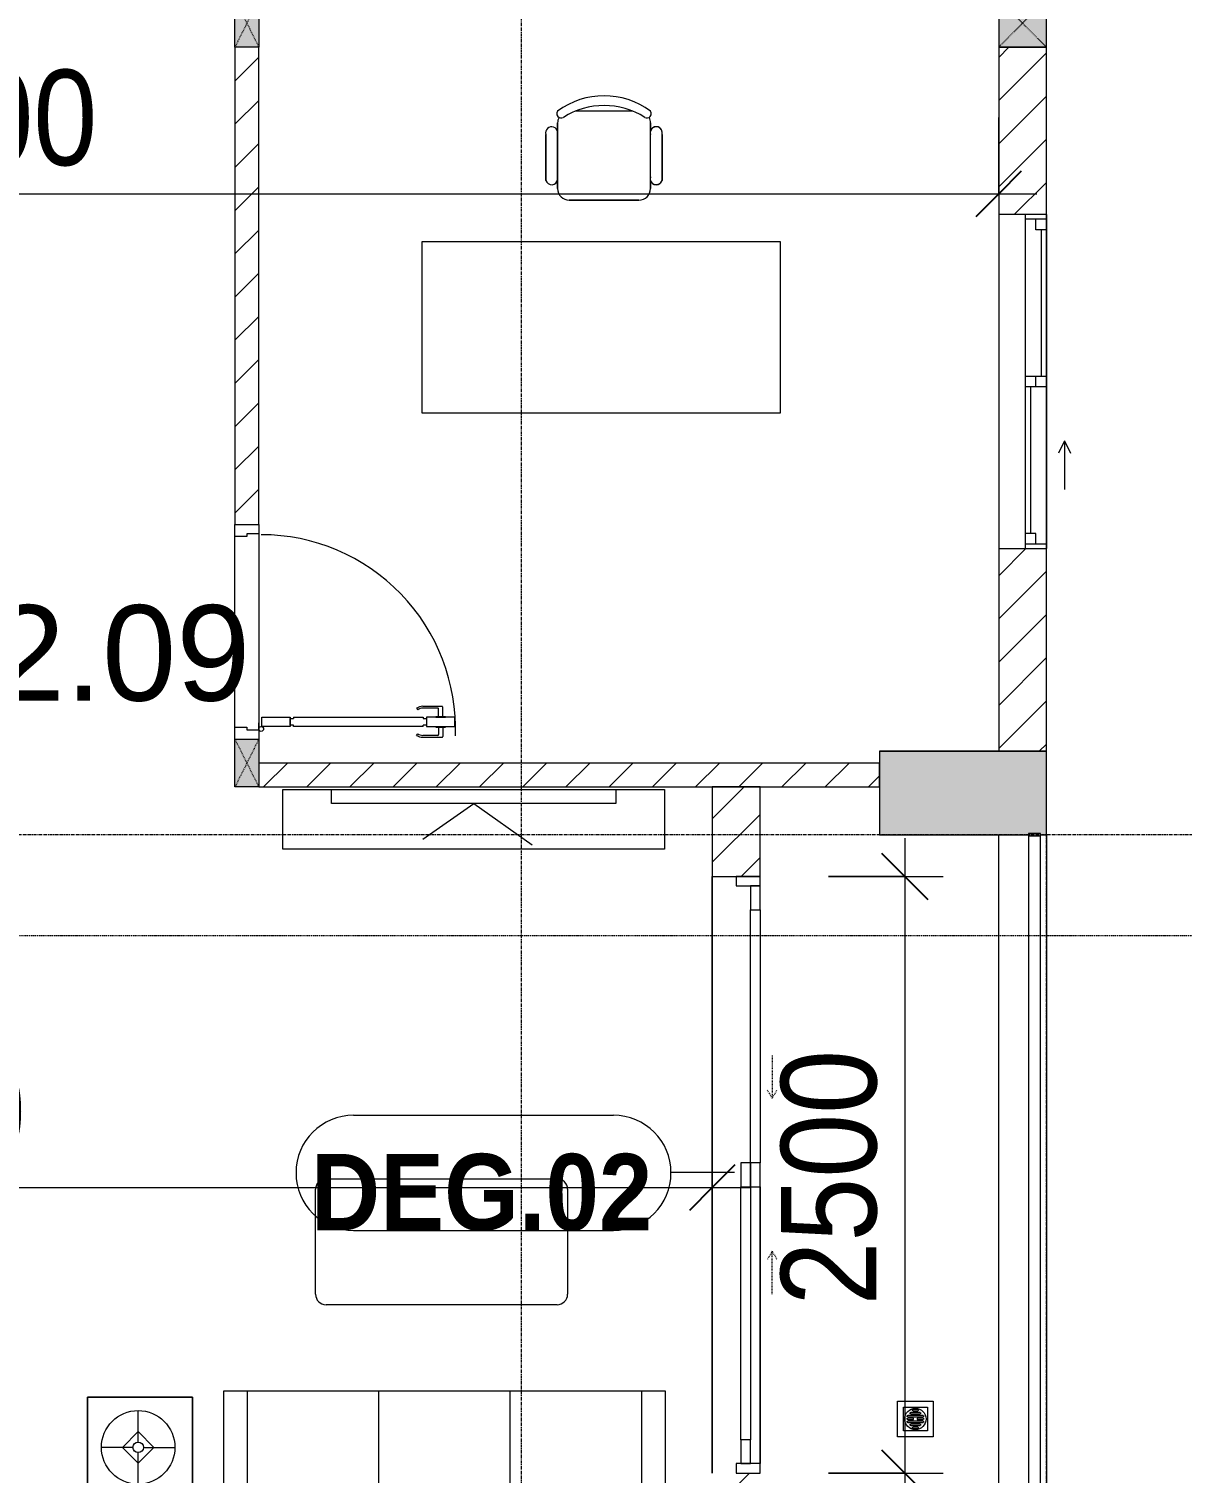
# Model space of a CAD drawing. Header units: millimetres. Extents: x 962 to 239635, y -15958 to 82755.
# Drawn here: x 112440 to 117272, y 70362 to 76413 of the extents above; entities that cross this region are included whole.
import ezdxf

# ---------------------------------------------------------------- set-up
doc = ezdxf.new("R2010")
doc.units = ezdxf.units.MM
for name, pattern in [('Dash', [6, 3, -3]), ('Dash Dot 3_16_', [7.9375, 4.7625, -1.5875, 0, -1.5875]), ('Grid Line', [22.225, 12.7, -3.175, 3.175, -3.175])]:
    doc.linetypes.add(name, pattern=pattern)
for name, color, linetype, lineweight in [('0-1', 7, 'Continuous', 5), ('A-ANNO-DIMS', 211, 'Continuous', 9), ('A-ANNO-DIMS-160', 211, 'Continuous', 9), ('A-AREA-IDEN', 2, 'Continuous', 9), ('A-DETL-GENF-1', 9, 'Continuous', 9), ('A-DOOR', 31, 'Continuous', 9), ('A-DOOR-1', 254, 'Continuous', 9), ('A-DOOR-2', 9, 'Continuous', 9), ('A-DOOR-FRAM', 31, 'Continuous', 9), ('A-DOOR-HDLN', 31, 'Dash', 9), ('A-DOOR-IDEN', 31, 'Continuous', 9), ('A-FLOR-2', 9, 'Continuous', 9), ('A-FLOR-HRAL', 11, 'Continuous', 9), ('A-GLAZ', 151, 'Continuous', 9), ('A-WALL', 113, 'Continuous', 9), ('A-WALL-1', 253, 'Continuous', 18), ('A-WALL-2', 9, 'Continuous', 9), ('A-WALL-3', 113, 'Continuous', 18), ('A-WALL-PATT-1', 10, 'Continuous', 9), ('A-WALL-PATT-2', 111, 'Continuous', 9), ('G-ANNO-SYMB-1', 111, 'Dash Dot 3_16_', 18), ('G-IMPT', 8, 'Continuous', 9), ('I-FURN', 30, 'Continuous', 9), ('I-FURN-1', 254, 'Continuous', 9), ('M-EQPM', 50, 'Continuous', 9), ('S-COLS', 52, 'Continuous', 9), ('S-COLS-1', 52, 'Continuous', 5), ('S-COLS-2', 7, 'Continuous', 18), ('S-COLS-3', 254, 'Continuous', 9), ('S-COLS-4', 253, 'Continuous', 18), ('S-COLS-5', 52, 'Dash', 9), ('S-COLS-6', 52, 'Continuous', 18), ('S-COLS-HDLN', 52, 'Dash', 9), ('S-COLS-HDLN-1', 9, 'Dash', 9), ('S-GRID-1', 1, 'Grid Line', 9)]:
    doc.layers.add(name, color=color, linetype=linetype, lineweight=lineweight)
doc.styles.add('Arial_11', font='arial_0.ttf', dxfattribs={"height": 400})
doc.styles.add('Arial_B_6', font='arialbd_0.ttf', dxfattribs={"width": 0.9, "height": 320})
doc.styles.add('UTM Avo', font='UTM Avo.ttf', dxfattribs={"width": 0.9, "height": 400})
doc.dimstyles.new('1_Dim_chi_tiet_2_5', dxfattribs={"dimscale": 304.8, "dimtxt": 399.720379, "dimasz": 0.629921, "dimexe": 0.524934, "dimexo": 0.0625, "dimgap": 0.052493, "dimtad": 1, "dimdec": 0, "dimrnd": 5, "dimzin": 0, "dimdsep": 46, "dimtxsty": 'UTM Avo', "dimblk1": 'OBLIQUE', "dimblk2": 'OBLIQUE', "dimsah": 1, "dimcen": 0.09, "dimdle": 0.524934, "dimazin": 0, "dimtfac": 1, "dimtdec": 4, "dimtix": 1, "dimtmove": 0, "dimatfit": 3, "dimfxl": 1.049869, "dimfxlon": 1, "dimtvp": 1, "dimtolj": 1, "dimtzin": 0, "dimarcsym": 2})
doc.dimstyles.new('1_Dim_chi_tiet_2_5_1', dxfattribs={"dimscale": 304.8, "dimtxt": 399.720379, "dimasz": 0.629921, "dimexe": 0.524934, "dimexo": 0.0625, "dimgap": 0.052493, "dimtad": 1, "dimdec": 0, "dimrnd": 5, "dimzin": 0, "dimdsep": 46, "dimtxsty": 'UTM Avo', "dimblk1": 'OBLIQUE', "dimblk2": 'OBLIQUE', "dimsah": 1, "dimcen": 0.09, "dimdle": 0.524934, "dimazin": 0, "dimtfac": 1, "dimtdec": 4, "dimtix": 1, "dimtmove": 0, "dimatfit": 3, "dimfxl": 1.049869, "dimfxlon": 1, "dimtvp": 1, "dimtolj": 1, "dimtzin": 0, "dimarcsym": 2})
pattern_1 = [(45, (0, 0), (-90.50967, 90.50967), [])]
pattern_2 = [(45, (61750.9, 0), (-90.50967, 90.50967), [])]

# ---------------------------------------------------------------- blocks, each defined once
blk = doc.blocks.new('NCV_TKTC_KET CAU_rvt-1-TKCS_MB TẦNG 2')
at = {"layer": 'S-COLS-1'}
blk.add_hatch(color=256, dxfattribs=at).paths.add_polyline_path([(54952.6, 73036.9), (54952.6, 73386.9), (54252.6, 73386.9), (54252.6, 73036.9), (54877.6, 73036.9), (54877.6, 73041.9), (54927.6, 73041.9), (54927.6, 73036.9)])
at = {"layer": 'S-COLS-2'}
for p, q in [((54252.6, 73386.9), (54252.6, 73036.9)), ((54952.6, 73386.9), (54252.6, 73386.9)), ((54952.6, 73036.9), (54952.6, 73386.9)), ((54252.6, 73036.9), (54877.6, 73036.9)), ((54927.6, 73036.9), (54952.6, 73036.9))]:
    blk.add_line(p, q, dxfattribs=at)
blk = doc.blocks.new('DOOR_CW_01 CANH MO-PANEL KINH - DIW_01-900x2200-CỬA GỖ VÂN LAMINATE-V12-TKCS_MB TẦNG 2')
at = {"layer": 'A-DETL-GENF-1'}
for p, q in [((-397, -182), (-397, -62)), ((-397, -62), (-357, -62)), ((-357, -62), (-357, -182)), ((-357, -182), (-397, -182)), ((-397, -196), (-391, -196)), ((-397, -738), (-397, -196)), ((-391, -196), (-391, -182)), ((-391, -182), (-363, -182)), ((-363, -182), (-363, -196)), ((-357, -196), (-363, -196)), ((-357, -196), (-357, -738)), ((-433.9, -711.2), (-427.3, -715.8)), ((-320.1, -711.2), (-326.7, -715.8)), ((-442, -737), (-442, -816.5)), ((-434, -799.5), (-434, -737)), ((-397, -738), (-391, -738)), ((-357, -752), (-397, -752)), ((-397, -752), (-397, -872)), ((-391, -752), (-391, -738)), ((-363, -752), (-391, -752)), ((-357, -738), (-363, -738)), ((-363, -738), (-363, -752)), ((-357, -872), (-357, -752)), ((-320, -799.5), (-320, -737)), ((-312, -737), (-312, -816.5)), ((-399, -820.5), (-438, -820.5)), ((-399, -803.5), (-430, -803.5)), ((-399, -792.2), (-399, -831.8)), ((-397, -792.2), (-399, -792.2)), ((-399, -831.8), (-397, -831.8)), ((-397, -792.2), (-397, -831.8)), ((-357, -792.2), (-357, -831.8)), ((-357, -792.2), (-355, -792.2)), ((-355, -831.8), (-357, -831.8)), ((-355, -792.2), (-355, -831.8)), ((-355, -803.5), (-324, -803.5)), ((-355, -820.5), (-316, -820.5)), ((-397, -872), (-357, -872))]:
    blk.add_line(p, q, dxfattribs=at)
blk.add_circle((-407, -60), 10, dxfattribs=at)
for centre, radius, start, end in [((-407, -60), 814, 268, 0), ((-397, -737), 45, 145, 180), ((-397, -737), 37, 145, 180), ((-357, -737), 37, 0, 35), ((-357, -737), 45, 360, 35), ((-438, -816.5), 4, 180, 270), ((-430, -799.5), 4, 180, 270), ((-324, -799.5), 4, 270, 0), ((-316, -816.5), 4, 270, 0)]:
    blk.add_arc(centre, radius, start, end, dxfattribs=at)
at = {"layer": 'A-DOOR-2'}
for p, q in [((-450, 50), (-400, 50)), ((-400, 50), (-400, 0)), ((400, 0), (400, 50)), ((400, 50), (450, 50)), ((450, 50), (450, -50)), ((-410, -50), (-450, -50)), ((-410, 0), (-410, -50)), ((-400, 0), (-410, 0)), ((-407, -50), (-382, -50)), ((410, 0), (400, 0)), ((410, -50), (410, 0)), ((450, -50), (410, -50))]:
    blk.add_line(p, q, dxfattribs=at)
blk = doc.blocks.new('BAN LV A - BAN LV A_dwg_ban hoc2-348006-TKCS_MB TẦNG 2')
at = {"layer": 'I-FURN'}
for p, q in [((145.8, 437.4), (-145.8, 437.4)), ((-194.4, 388.8), (-194.4, 113.4)), ((194.4, 113.4), (194.4, 388.8)), ((-243, 354.4), (-243, 162)), ((194.4, 351.4), (194.4, 150.8)), ((243.7, 162), (243.7, 354.4)), ((-120.5, 64.8), (120.5, 64.8))]:
    blk.add_line(p, q, dxfattribs=at)
at = {"layer": 'I-FURN', "flags": 128}
blk.add_lwpolyline([(-737.8, 610.5), (-737.8, 1330.5), (-154.9, 1330.5), (762.2, 1330.5), (762.2, 610.5)], close=True, dxfattribs=at)
at = {"layer": 'I-FURN'}
for centre, radius, start, end in [((-145.8, 388.8), 48.6, 90, 180), ((145.8, 388.8), 48.6, 360, 90), ((-218.7, 347.3), 25.3, 343.7398, 163.7398), ((219.4, 347.3), 25.3, 16.2602, 170.70537), ((-218.7, 154.9), 25.3, 163.7398, 16.2602), ((219.4, 154.9), 25.3, 189.29463, 16.2602), ((-180.2, 75.4), 17.8, 57.97259, 216.69006), ((-145.8, 113.4), 48.6, 180, 207.58444), ((0, 324), 324, 233.1301, 306.8699), ((0, 359.3), 318.2, 237.57575, 302.42425), ((180.2, 75.4), 17.8, 323.30994, 122.02741), ((145.8, 113.4), 48.6, 332.41556, 0)]:
    blk.add_arc(centre, radius, start, end, dxfattribs=at)
blk = doc.blocks.new('BAN LV A - BAN LV A_dwg-348005-TKCS_MB TẦNG 2')
at = {"extrusion": (0, 0, -1), "zscale": -1, "rotation": 180}
blk.add_blockref('BAN LV A - BAN LV A_dwg_ban hoc2-348006-TKCS_MB TẦNG 2', (-729, 1383.7), dxfattribs=at)
blk = doc.blocks.new('BAN LV A - BAN LV A-401069-TKCS_MB TẦNG 2')
at = {"layer": 'I-FURN-1'}
for p, q in [((-8.8, -53.2), (1491.2, -53.2)), ((-8.8, -773.2), (-8.8, -53.2)), ((1491.2, -53.2), (1491.2, -773.2)), ((1491.2, -773.2), (-8.8, -773.2)), ((583.2, -946.3), (874.8, -946.3)), ((534.6, -1029.3), (534.6, -994.9)), ((923.4, -994.9), (923.4, -1032.3)), ((486, -1221.7), (486, -1029.3)), ((972.7, -1029.3), (972.7, -1221.7)), ((534.6, -1270.3), (534.6, -1235.9)), ((923.4, -1232.9), (923.4, -1270.3))]:
    blk.add_line(p, q, dxfattribs=at)
for centre, radius, start, end in [((583.2, -994.9), 48.6, 90, 180), ((874.8, -994.9), 48.6, 0, 90), ((510.3, -1036.4), 25.3, 16.2602, 163.7398), ((948.4, -1036.4), 25.3, 16.2602, 170.70537), ((510.3, -1228.8), 25.3, 163.7398, 343.7398), ((583.2, -1270.3), 48.6, 180, 207.58444), ((874.8, -1270.3), 48.6, 332.41556, 0), ((948.4, -1228.8), 25.3, 189.29463, 16.2602), ((548.9, -1308.3), 17.8, 119.40397, 216.69006), ((729, -1059.7), 324, 233.1301, 306.8699), ((909.2, -1308.3), 17.8, 323.30994, 60.59603)]:
    blk.add_arc(centre, radius, start, end, dxfattribs=at)
at = {"extrusion": (0, 0, -1), "zscale": -1, "rotation": 180}
blk.add_blockref('BAN LV A - BAN LV A_dwg-348005-TKCS_MB TẦNG 2', (0, 0), dxfattribs=at)
blk = doc.blocks.new('G1_SOF - BO TRU - 100x200-746114-TKCS_MB TẦNG 2')
at = {"layer": 'S-COLS'}
blk.add_hatch(color=256, dxfattribs=at).paths.add_polyline_path([(50, -100), (50, 100), (-50, 100), (-50, -100)])
at = {"layer": 'S-COLS-4'}
for p, q in [((-50, 100), (50, 100)), ((-50, -100), (-50, 100)), ((50, 100), (50, -100)), ((50, -100), (-50, -100))]:
    blk.add_line(p, q, dxfattribs=at)
at = {"layer": 'S-COLS-HDLN-1'}
for p, q in [((50, -100), (-50, 100)), ((-50, -100), (50, 100))]:
    blk.add_line(p, q, dxfattribs=at)
blk = doc.blocks.new('LOBBY_SOFA_1 - LOBBY_SOFA_1-V93-TKCS_MB TẦNG 2')
at = {"layer": 'I-FURN'}
for p, q in [((-2128.3, 1548.5), (-1160.3, 1548.5)), ((-2172.3, 1064.5), (-2172.3, 1504.5)), ((-1116.3, 1504.5), (-1116.3, 1064.5)), ((-1160.3, 1020.5), (-2128.3, 1020.5)), ((-2688.2, 633.5), (-3128.2, 633.5)), ((-3128.2, 633.5), (-3128.2, 193.5)), ((-2688.2, 193.5), (-2688.2, 633.5)), ((-2556, 660), (-708, 660)), ((-2556, 0), (-2556, 660)), ((-2457, 66), (-2457, 660)), ((-1907, 143), (-1907, 660)), ((-1357, 143), (-1357, 660)), ((-807, 660), (-807, 66)), ((-708, 660), (-708, 65)), ((-2915.4, 445), (-2915.4, 577)), ((-2981.4, 423), (-2915.4, 489)), ((-2915.4, 489), (-2849.4, 423)), ((-2937.4, 423), (-3069.4, 423)), ((-2915.4, 357), (-2981.4, 423)), ((-2849.4, 423), (-2915.4, 357)), ((-2915.4, 269), (-2915.4, 401)), ((-2893.4, 423), (-2761.4, 423)), ((-3128.2, 193.5), (-2688.2, 193.5)), ((-807, 143), (-2457, 143)), ((-807, 66), (-2457, 66)), ((-1310, 0), (-2556, 0))]:
    blk.add_line(p, q, dxfattribs=at)
for radius in [154, 22]:
    blk.add_circle((-2915.4, 423), radius, dxfattribs=at)
for centre, start, end in [((-2128.3, 1504.5), 90, 180), ((-1160.3, 1504.5), 0, 90), ((-2128.3, 1064.5), 180, 270), ((-1160.3, 1064.5), 270, 0)]:
    blk.add_arc(centre, 44, start, end, dxfattribs=at)
at = {"layer": 'I-FURN-1'}
for p, q in [((-2128.3, 1548.5), (-1160.3, 1548.5)), ((-2172.3, 1064.5), (-2172.3, 1504.5)), ((-1116.3, 1504.5), (-1116.3, 1064.5)), ((-1160.3, 1020.5), (-2128.3, 1020.5)), ((-3128.2, 633.5), (-2688.2, 633.5)), ((-3128.2, 193.5), (-3128.2, 633.5)), ((-2688.2, 633.5), (-2688.2, 193.5)), ((-2556, 660), (-708, 660)), ((-2556, 0), (-2556, 660)), ((-708, 660), (-708, 65)), ((-2688.2, 193.5), (-3128.2, 193.5)), ((-1310, 0), (-2556, 0))]:
    blk.add_line(p, q, dxfattribs=at)
for centre, start, end in [((-2128.3, 1504.5), 90, 180), ((-1160.3, 1504.5), 0, 90), ((-2128.3, 1064.5), 180, 270), ((-1160.3, 1064.5), 270, 0)]:
    blk.add_arc(centre, 44, start, end, dxfattribs=at)
blk = doc.blocks.new('RES_BAN AN - RES_BAN AN-901221-TKCS_MB TẦNG 2')
at = {"layer": 'I-FURN-1'}
for p, q in [((0, 250), (1600, 250)), ((0, 0), (0, 250)), ((1600, 250), (1600, 0)), ((1600, 0), (0, 0))]:
    blk.add_line(p, q, dxfattribs=at)
blk = doc.blocks.new('KE TIVI-2 - KE TIVI-2-901222-TKCS_MB TẦNG 2')
at = {"layer": 'I-FURN-1'}
for p, q in [((0, 60), (-245.7, 232.1)), ((213, 209.1), (0, 60)), ((-595.6, 60), (595.6, 60)), ((-595.6, 0), (-595.6, 60)), ((595.6, 0), (-595.6, 0)), ((595.6, 60), (595.6, 0))]:
    blk.add_line(p, q, dxfattribs=at)
blk = doc.blocks.new('NCV_TKTC_TANG 2_rvt-1-TKCS_MB TẦNG 2')
at = {"layer": 'A-WALL-PATT-1'}
h = blk.add_hatch(dxfattribs=at)
h.set_pattern_fill('FP_1', color=256, style=0, pattern_type=2)
h.set_pattern_definition(pattern_1)
h.paths.add_polyline_path([(51552.6, 74336.9), (51652.6, 74336.9), (51652.6, 76336.9), (51552.6, 76336.9), (51552.6, 74409.5)])
h = blk.add_hatch(dxfattribs=at)
h.set_pattern_fill('FP_1', color=256, style=0, pattern_type=2)
h.set_pattern_definition(pattern_1)
h.paths.add_polyline_path([(51652.6, 73236.9), (54252.6, 73236.9), (54252.6, 73336.9), (51652.6, 73336.9)])
at = {"layer": 'A-FLOR-2'}
for p, q in [((51552.6, 73486.9), (51552.6, 74286.9)), ((51652.6, 74296.9), (51652.6, 73476.9)), ((54252.6, 73386.9), (54752.6, 73386.9)), ((53552.6, 70361.9), (53552.6, 72861.9)), ((53652.6, 72860.3), (53552.6, 72860.3)), ((53552.6, 72860.3), (53552.6, 70361.9)), ((53752.6, 70401.9), (53752.6, 71561.9))]:
    blk.add_line(p, q, dxfattribs=at)
at = {"layer": 'A-WALL-1'}
for p, q in [((51552.6, 76336.9), (51552.6, 74336.9)), ((51652.6, 74336.9), (51652.6, 76336.9)), ((51552.6, 74336.9), (51652.6, 74336.9)), ((54252.6, 73336.9), (51652.6, 73336.9)), ((54252.6, 73236.9), (54252.6, 73336.9)), ((51652.6, 73236.9), (54252.6, 73236.9))]:
    blk.add_line(p, q, dxfattribs=at)
at = {"layer": 'A-WALL-2'}
for p, q in [((51552.6, 73486.9), (51552.6, 74286.9)), ((51652.6, 74296.9), (51652.6, 73476.9))]:
    blk.add_line(p, q, dxfattribs=at)
at = {"layer": 'A-DOOR-1', "rotation": 90.0000000000008}
blk.add_blockref('DOOR_CW_01 CANH MO-PANEL KINH - DIW_01-900x2200-CỬA GỖ VÂN LAMINATE-V12-TKCS_MB TẦNG 2', (51602.6, 73886.9), dxfattribs=at)
at = {"layer": 'I-FURN-1', "rotation": 180}
for name, p in [('BAN LV A - BAN LV A-401069-TKCS_MB TẦNG 2', (53828.2, 74749.2)), ('RES_BAN AN - RES_BAN AN-901221-TKCS_MB TẦNG 2', (53352.9, 73226.9)), ('KE TIVI-2 - KE TIVI-2-901222-TKCS_MB TẦNG 2', (52552.9, 73226.9))]:
    blk.add_blockref(name, p, dxfattribs=at)
at = {"layer": 'I-FURN-1'}
blk.add_blockref('LOBBY_SOFA_1 - LOBBY_SOFA_1-V93-TKCS_MB TẦNG 2', (54062.6, 70046.9), dxfattribs=at)
at = {"layer": 'S-COLS-3', "rotation": 180}
for p in [(51602.6, 76436.9), (51602.6, 73336.9)]:
    blk.add_blockref('G1_SOF - BO TRU - 100x200-746114-TKCS_MB TẦNG 2', p, dxfattribs=at)
blk = doc.blocks.new('1_FAMILY RVT - W01-WxH 1400x1400xmm-389822-TKCS_MB TẦNG 2')
at = {"layer": 'A-GLAZ'}
for p, q in [((248.4, 172.39), (299.2, 197.79)), ((248.4, 172.39), (299.2, 146.99)), ((248.4, 172.39), (451.6, 172.39)), ((-700, 96.19), (-700, -103.81)), ((700, 96.19), (-700, 96.19)), ((-700, 96.19), (-636.5, 96.19)), ((-680.95, 96.19), (-680.95, 7.29)), ((-636.5, 96.19), (-22.225, 96.19)), ((-636.5, 96.19), (-636.5, 51.74)), ((-636.5, 73.965), (-22.225, 73.965)), ((-22.225, 7.29), (-22.225, 96.19)), ((-22.225, 96.19), (22.225, 96.19)), ((22.225, 96.19), (680.95, 96.19)), ((22.225, 96.19), (22.225, 7.29)), ((680.95, 96.19), (700, 96.19)), ((680.95, 96.19), (680.95, 7.29)), ((700, -103.81), (700, 96.19)), ((-700, 7.29), (-680.95, 7.29)), ((-636.5, 51.74), (-680.95, 51.74)), ((-680.95, 7.29), (-22.225, 7.29)), ((22.225, 51.74), (-22.225, 51.74)), ((-22.225, 7.29), (22.225, 7.29)), ((22.225, 29.515), (636.5, 29.515)), ((22.225, 7.29), (636.5, 7.29)), ((636.5, 51.74), (636.5, 7.29)), ((680.95, 51.74), (636.5, 51.74)), ((636.5, 7.29), (700, 7.29)), ((-700, -103.81), (700, -103.81))]:
    blk.add_line(p, q, dxfattribs=at)
blk = doc.blocks.new('TKTC_XREF_251221_MB TANG 2-7 - TKTC_XREF_260130_MB TANG 2-5_dwg_THU NUOC - THU NUOC-444531-TKCS_MB TẦNG 1-4746810-TKCS_MB TẦNG 2')
at = {"layer": 'G-IMPT'}
for p, q in [((-23.3, 10.8), (40.9, 10.8)), ((40.9, 4.8), (-23.3, 4.8)), ((-11, 23.3), (28.5, 23.3)), ((28.5, 17.3), (-11, 17.3)), ((-1.1, 35.6), (18.5, 35.6)), ((18.5, 29.6), (-1.1, 29.6)), ((-23.3, -13.6), (40.9, -13.6)), ((40.9, -19.6), (-23.3, -19.6)), ((-11, -26.1), (28.5, -26.1)), ((28.5, -32.1), (-11, -32.1)), ((-1.1, -38.5), (18.5, -38.5)), ((18.5, -44.5), (-1.1, -44.5))]:
    blk.add_line(p, q, dxfattribs=at)
at = {"layer": 'G-IMPT', "flags": 128}
for points in [[(83.7, -79.4), (83.7, 70.6), (-66.3, 70.6), (-66.3, -79.4)], [(58.7, -54.4), (58.7, 45.6), (-41.3, 45.6), (-41.3, -54.4)]]:
    blk.add_lwpolyline(points, close=True, dxfattribs=at)
for points in [[(-23.3, -1.2), (0.7, -1.2), (0.7, -7.2), (-23.3, -7.2)], [(40.9, -7.2), (16.7, -7.2), (16.7, -1.2), (40.9, -1.2)]]:
    blk.add_lwpolyline(points, dxfattribs=at)
at = {"layer": 'G-IMPT'}
for centre, radius, start, end in [((8.7, -4.4), 45, 360, 180), ((8.7, -4.4), 45, 360, 180), ((-23.3, 7.8), 3, 90, 270), ((-11, 20.3), 3, 90, 270), ((-1.1, 32.6), 3, 90, 270), ((18.5, 32.6), 3, 270, 90), ((28.5, 20.3), 3, 270, 90), ((40.9, 7.8), 3, 270, 90), ((8.7, -4.4), 45, 180, 360), ((8.7, -4.4), 45, 180, 360), ((-23.3, -4.2), 3, 90, 270), ((-23.3, -16.6), 3, 90, 270), ((-11, -29.1), 3, 90, 270), ((-1.1, -41.5), 3, 90, 270), ((18.5, -41.5), 3, 270, 90), ((28.5, -29.1), 3, 270, 90), ((40.9, -4.2), 3, 270, 90), ((40.9, -16.6), 3, 270, 90)]:
    blk.add_arc(centre, radius, start, end, dxfattribs=at)
blk = doc.blocks.new('TKTC_XREF_251221_MB TANG 2-7 - TKTC_XREF_251221_MB TANG 2-7-2039446-TKCS_MB TẦNG 2')
at = {"extrusion": (0, 0, -1), "zscale": -1}
blk.add_blockref('TKTC_XREF_251221_MB TANG 2-7 - TKTC_XREF_260130_MB TANG 2-5_dwg_THU NUOC - THU NUOC-444531-TKCS_MB TẦNG 1-4746810-TKCS_MB TẦNG 2', (-20759.8, 53356.2), dxfattribs=at)
blk = doc.blocks.new('G1_SOF - BO TRU - 200x200-3052400-TKCS_MB TẦNG 2')
at = {"layer": 'S-COLS-HDLN'}
for p, q in [((-100, 100), (100, -100)), ((100, 100), (-100, -100))]:
    blk.add_line(p, q, dxfattribs=at)
blk = doc.blocks.new('Railing - 50 x 10mm-1251311-TKCS_MB TẦNG 2')
at = {"layer": 'A-FLOR-HRAL'}
for p, q in [((25, 5), (-25, 5)), ((-25, 5), (-25, -5)), ((25, -5), (25, 5)), ((-25, -5), (25, -5))]:
    blk.add_line(p, q, dxfattribs=at)
blk = doc.blocks.new('Railing - Railing-3240922-TKCS_MB TẦNG 2')
at = {"layer": 'A-FLOR-HRAL'}
for p, q in [((54877.6, 73031.9), (54877.6, 69966.9)), ((54927.6, 69966.9), (54927.6, 73031.9))]:
    blk.add_line(p, q, dxfattribs=at)
for p in [(54902.6, 73036.9), (54902.6, 69961.9)]:
    blk.add_blockref('Railing - 50 x 10mm-1251311-TKCS_MB TẦNG 2', p)
blk = doc.blocks.new('DEG_02-DEG_03 - DEG_02-2500x2400mm-CỬA ĐI 02 CÁNH TRƯỢT-625766-TKCS_MB TẦNG 2')
at = {"layer": 'A-DOOR'}
for p, q in [((-1110, 100), (-1210, 100)), ((-1210, 100), (-1210, 60)), ((-1110, 60), (-1110, 100)), ((-1110, 100), (-50, 100)), ((50, 100), (-50, 100)), ((-50, 100), (-50, 60)), ((50, 60), (50, 100)), ((-1210, 60), (-1110, 60)), ((-50, 60), (-1110, 60)), ((50, 60), (-50, 60)), ((-50, 60), (-50, 20)), ((-50, 60), (50, 60)), ((-50, 20), (50, 20)), ((50, 20), (50, 60)), ((50, 60), (1110, 60)), ((1110, 20), (50, 20)), ((1210, 60), (1110, 60)), ((1110, 60), (1110, 20)), ((1110, 20), (1210, 20)), ((1210, 20), (1210, 60))]:
    blk.add_line(p, q, dxfattribs=at)
at = {"layer": 'A-DOOR-FRAM'}
for p, q in [((-1210, 100), (-1250, 100)), ((-1250, 100), (-1250, 0)), ((-1210, 0), (-1210, 100)), ((1250, 100), (1210, 100)), ((1210, 100), (1210, 0)), ((1250, 0), (1250, 100)), ((-1250, 0), (-1210, 0)), ((1210, 0), (1250, 0))]:
    blk.add_line(p, q, dxfattribs=at)
at = {"layer": 'A-DOOR-HDLN'}
for p, q in [((-500.4, 151.1), (-320.4, 151.1)), ((-320.4, 151.1), (-355, 171.1)), ((-320.4, 151.1), (-355, 131.1)), ((320.4, 151.1), (355, 171.1)), ((320.4, 151.1), (355, 131.1)), ((500.4, 151.1), (320.4, 151.1))]:
    blk.add_line(p, q, dxfattribs=at)
blk = doc.blocks.new('DIMBLOCK172-TKCS_MB TẦNG 2')
at = {"layer": 'A-ANNO-DIMS-160'}
for p, q in [((116110.6, 73021.9), (116110.6, 70201.9)), ((115790.6, 72861.9), (116270.6, 72861.9)), ((116110.6, 72861.9), (115790.6, 72861.9)), ((115790.6, 70361.9), (116270.6, 70361.9)), ((116110.6, 70361.9), (115790.6, 70361.9))]:
    blk.add_line(p, q, dxfattribs=at)
at = {"layer": 'A-ANNO-DIMS-160', "lineweight": 25}
for p, q in [((116110.6, 72861.9), (116014.6, 72957.9)), ((116110.6, 72861.9), (116206.6, 72765.9)), ((116110.6, 70361.9), (116014.6, 70457.9)), ((116110.6, 70361.9), (116206.6, 70265.9))]:
    blk.add_line(p, q, dxfattribs=at)
at = {"layer": 'A-ANNO-DIMS-160', "color": 0, "insert": (115590.9, 71064.1), "char_height": 400, "width": 1314.636, "attachment_point": 1, "rotation": 90, "line_spacing_factor": 1.110334, "style": 'UTM Avo'}
blk.add_mtext('2500', dxfattribs=at)
blk = doc.blocks.new('_Oblique')
at = {"color": 0, "linetype": 'ByBlock', "lineweight": -2}
blk.add_line((-0.5, -0.5), (0.5, 0.5), dxfattribs=at)
blk = doc.blocks.new('STN_Door Tag - STN_Door Tag-1788670-TKCS_MB TẦNG 2')
at = {"layer": 'A-DOOR-IDEN'}
for p, q in [((-3.37, 1.495), (3.431, 1.495)), ((-3.37, -1.524), (3.431, -1.524))]:
    blk.add_line(p, q, dxfattribs=at)
for centre, start, end in [((-3.37, -0.015), 90, 270), ((3.431, -0.015), 270, 90)]:
    blk.add_arc(centre, 1.509, start, end, dxfattribs=at)
blk = doc.blocks.new('DIMBLOCK262-TKCS_MB TẦNG 2')
at = {"layer": 'A-ANNO-DIMS-160'}
for p, q in [((108503.5, 71878.5), (108503.5, 71398.5)), ((108503.5, 71558.5), (108503.5, 71878.5)), ((115303.5, 71878.5), (115303.5, 71398.5)), ((115303.5, 71558.5), (115303.5, 71878.5)), ((108343.5, 71558.5), (115463.5, 71558.5))]:
    blk.add_line(p, q, dxfattribs=at)
at = {"layer": 'A-ANNO-DIMS-160', "lineweight": 25}
for p, q in [((108503.5, 71558.5), (108599.5, 71654.5)), ((115303.5, 71558.5), (115399.5, 71654.5)), ((108503.5, 71558.5), (108407.5, 71462.5)), ((115303.5, 71558.5), (115207.5, 71462.5))]:
    blk.add_line(p, q, dxfattribs=at)
at = {"layer": 'A-ANNO-DIMS-160', "color": 0, "insert": (111355.7, 72078.1), "char_height": 400, "width": 1314.636, "attachment_point": 1, "line_spacing_factor": 1.110334, "style": 'UTM Avo'}
blk.add_mtext('6800', dxfattribs=at)
blk = doc.blocks.new('DIMBLOCK351-TKCS_MB TẦNG 2')
at = {"layer": 'A-ANNO-DIMS-160'}
for p, q in [((107903.5, 76042.3), (107903.5, 75562.3)), ((107903.5, 75722.3), (107903.5, 76042.3)), ((116503.5, 76042.3), (116503.5, 75562.3)), ((116503.5, 75722.3), (116503.5, 76042.3)), ((107743.5, 75722.3), (116663.5, 75722.3))]:
    blk.add_line(p, q, dxfattribs=at)
at = {"layer": 'A-ANNO-DIMS-160', "lineweight": 25}
for p, q in [((107903.5, 75722.3), (107999.5, 75818.3)), ((116503.5, 75722.3), (116599.5, 75818.3)), ((107903.5, 75722.3), (107807.5, 75626.3)), ((116503.5, 75722.3), (116407.5, 75626.3))]:
    blk.add_line(p, q, dxfattribs=at)
at = {"layer": 'A-ANNO-DIMS-160', "color": 0, "insert": (111655.7, 76241.9), "char_height": 400, "width": 1314.636, "attachment_point": 1, "line_spacing_factor": 1.110334, "style": 'UTM Avo'}
blk.add_mtext('8600', dxfattribs=at)

msp = doc.modelspace()

# ---------------------------------------------------------------- hatches: boundary and pattern name
at = {"layer": 'A-WALL-PATT-2'}
h = msp.add_hatch(dxfattribs=at)
h.set_pattern_fill('FP_1', color=256, style=0, pattern_type=2)
h.set_pattern_definition(pattern_2)
h.paths.add_polyline_path([(116503.5, 73386.9), (116703.5, 73386.9), (116703.5, 74235.3), (116503.5, 74235.3)])
h.paths.add_polyline_path([(116703.5, 75635.3), (116703.5, 76336.9), (116503.5, 76336.9), (116503.5, 75635.3)])
h = msp.add_hatch(dxfattribs=at)
h.set_pattern_fill('FP_1', color=256, style=0, pattern_type=2)
h.set_pattern_definition(pattern_2)
h.paths.add_polyline_path([(115503.5, 69961.9), (115503.5, 70361.9), (115303.5, 70361.9), (115303.5, 69961.9)])
h.paths.add_polyline_path([(115303.5, 72861.9), (115503.5, 72861.9), (115503.5, 73236.9), (115303.5, 73236.9)])
at = {"layer": 'S-COLS-1'}
msp.add_hatch(color=256, dxfattribs=at).paths.add_polyline_path([(116703.5, 76336.9), (116703.5, 76536.9), (116503.5, 76536.9), (116503.5, 76336.9)])

# ---------------------------------------------------------------- linework, layer by layer
at = {"layer": 'A-DOOR-IDEN'}
msp.add_line((115396.1, 71621.9), (115130.5, 71621.9), dxfattribs=at)
at = {"layer": 'A-WALL'}
for p, q in [((116703.5, 76336.9), (116503.5, 76336.9)), ((116503.5, 69961.9), (116503.5, 73036.9)), ((116703.5, 73036.9), (116703.5, 69961.9)), ((115303.5, 70361.9), (115303.5, 72861.9)), ((115503.5, 71561.9), (115503.5, 70401.9))]:
    msp.add_line(p, q, dxfattribs=at)
at = {"layer": 'A-WALL-3'}
for p, q in [((116503.5, 76336.9), (116503.5, 75635.3)), ((116703.5, 75635.3), (116703.5, 76336.9)), ((116503.5, 74235.3), (116503.5, 73386.9)), ((116703.5, 73386.9), (116703.5, 74235.3)), ((116503.5, 73386.9), (116703.5, 73386.9)), ((115303.5, 73236.9), (115303.5, 72861.9)), ((115503.5, 73236.9), (115303.5, 73236.9)), ((115503.5, 72861.9), (115503.5, 73236.9)), ((115303.5, 72861.9), (115503.5, 72861.9))]:
    msp.add_line(p, q, dxfattribs=at)
at = {"layer": 'G-ANNO-SYMB-1'}
msp.add_line((90498.7, 72614.1), (196677.7, 72614.1), dxfattribs=at)
at = {"layer": 'S-COLS'}
msp.add_line((116503.5, 76336.9), (116703.5, 76336.9), dxfattribs=at)
at = {"layer": 'S-COLS-6'}
for p, q in [((116503.5, 76536.9), (116503.5, 76336.9)), ((116703.5, 76336.9), (116703.5, 76536.9))]:
    msp.add_line(p, q, dxfattribs=at)
at = {"layer": 'S-GRID-1'}
for p, q in [((114503.5, 19351.6), (114503.5, 76542.3)), ((116703.5, 19351.6), (116703.5, 76542.3)), ((189415.6, 73036.9), (96253.4, 73036.9))]:
    msp.add_line(p, q, dxfattribs=at)

# ---------------------------------------------------------------- block references
at = {"layer": '0-1'}
for name in ['NCV_TKTC_KET CAU_rvt-1-TKCS_MB TẦNG 2', 'NCV_TKTC_TANG 2_rvt-1-TKCS_MB TẦNG 2']:
    msp.add_blockref(name, (61750.9, 0), dxfattribs=at)
at = {"layer": 'A-DOOR', "rotation": 269.9999999999998}
msp.add_blockref('DEG_02-DEG_03 - DEG_02-2500x2400mm-CỬA ĐI 02 CÁNH TRƯỢT-625766-TKCS_MB TẦNG 2', (115403.5, 71611.9), dxfattribs=at)
at = {"layer": 'A-DOOR-IDEN', "xscale": 159.9999999999999, "yscale": 159.9999999999999, "zscale": 159.9999999999999}
msp.add_blockref('STN_Door Tag - STN_Door Tag-1788670-TKCS_MB TẦNG 2', (114340.1, 71622.6), dxfattribs=at)
at = {"layer": 'A-FLOR-HRAL'}
msp.add_blockref('Railing - Railing-3240922-TKCS_MB TẦNG 2', (61750.9, 0), dxfattribs=at)
at = {"layer": 'A-GLAZ', "rotation": 269.9999999999999}
msp.add_blockref('1_FAMILY RVT - W01-WxH 1400x1400xmm-389822-TKCS_MB TẦNG 2', (116607.3, 74935.3), dxfattribs=at)
at = {"layer": 'M-EQPM'}
msp.add_blockref('TKTC_XREF_251221_MB TANG 2-7 - TKTC_XREF_251221_MB TANG 2-7-2039446-TKCS_MB TẦNG 2', (95403.5, 17236.9), dxfattribs=at)
at = {"layer": 'S-COLS-5'}
msp.add_blockref('G1_SOF - BO TRU - 200x200-3052400-TKCS_MB TẦNG 2', (116603.5, 76436.9), dxfattribs=at)

# ---------------------------------------------------------------- texts
at = {"layer": 'A-AREA-IDEN', "insert": (112250.1, 73592.8), "char_height": 400, "width": 2233.6, "attachment_point": 8, "line_spacing_factor": 0.936439, "style": 'Arial_11'}
msp.add_mtext('\\pt8,16,24,32,40,48,56,64,72,80,88,96,104,112,120,128,136,144,152,160,168,176,184,192,200,208,216,224,232,240,248,256;A1.02.09', dxfattribs=at)
at = {"layer": 'A-DOOR-IDEN', "insert": (114336.8, 71537.2), "char_height": 320, "width": 1467.36, "attachment_point": 5, "line_spacing_factor": 0.936439, "style": 'Arial_B_6'}
msp.add_mtext('\\pt7.2,14.4,21.6,28.8,36,43.2,50.4,57.6,64.8,72,79.2,86.4,93.6,100.8,108,115.2,122.4,129.6,136.8,144,151.2,158.4,165.6,172.8,180,187.2,194.4,201.6,208.8,216,223.2,230.4;DEG.02', dxfattribs=at)

# ---------------------------------------------------------------- dimensions: what is measured, and where the dimension line sits
at = {"layer": 'A-ANNO-DIMS'}
for base, p1, p2, override, picture, middle in [((116503.5, 75722.3), (107903.5, 76042.3), (116503.5, 76042.3), {"dimpost": '<>', "dimfxl": 8600}, 'DIMBLOCK351-TKCS_MB TẦNG 2', (112203.5, 75945.3)), ((115303.5, 71558.5), (108503.5, 71878.5), (115303.5, 71878.5), {"dimpost": '<>', "dimfxl": 6800}, 'DIMBLOCK262-TKCS_MB TẦNG 2', (111903.5, 71781.5))]:
    dim = msp.add_linear_dim(base=base, p1=p1, p2=p2, dimstyle='1_Dim_chi_tiet_2_5_1', override=override, dxfattribs=at)
    dim.commit()
    dim.dimension.update_dxf_attribs({"geometry": picture, "text_midpoint": middle})
dim = msp.add_linear_dim(base=(116110.6, 70361.9), p1=(115790.6, 72861.9), p2=(115790.6, 70361.9), angle=90, dimstyle='1_Dim_chi_tiet_2_5', override={"dimpost": '<>', "dimfxl": 2500}, dxfattribs=at)
dim.commit()
dim.dimension.update_dxf_attribs({"geometry": 'DIMBLOCK172-TKCS_MB TẦNG 2', "text_midpoint": (115887.6, 71611.9)})

doc.saveas('drawing.dxf')
